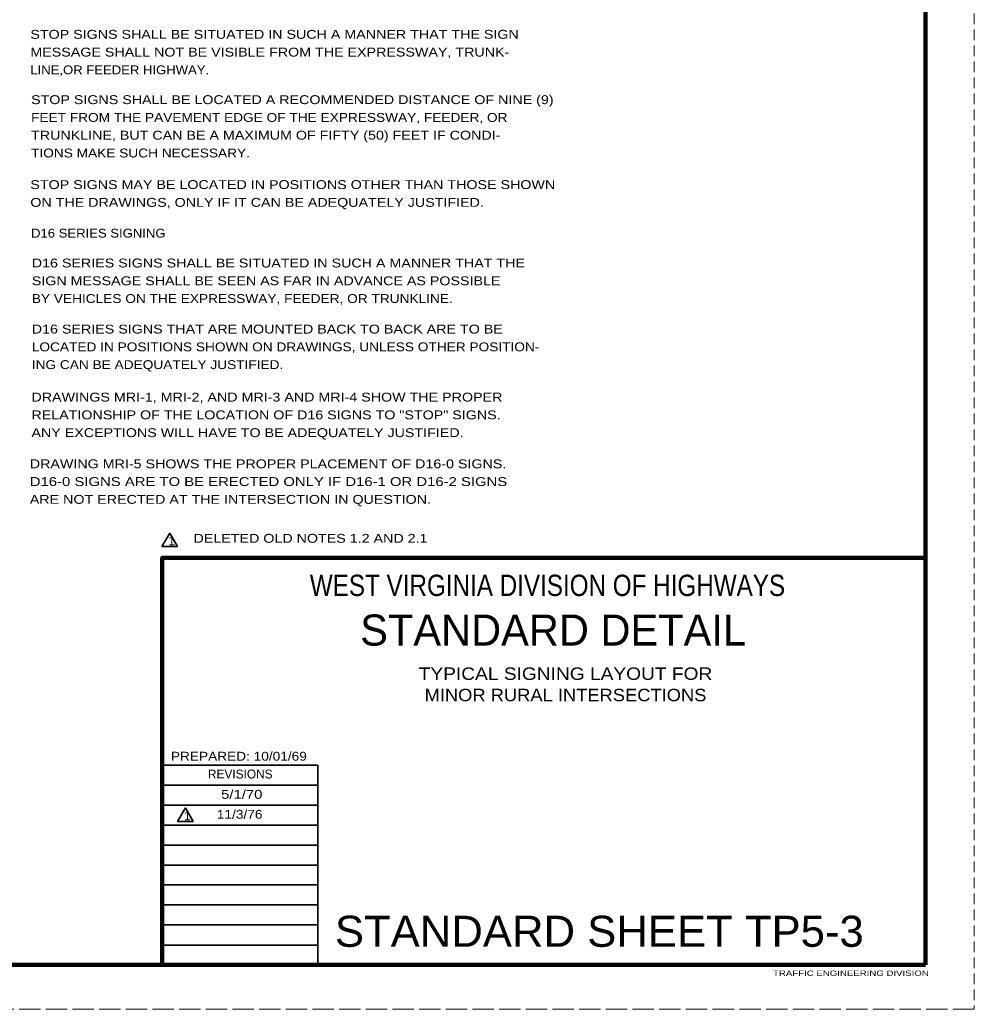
# Model space of a CAD drawing. Extents: x -106890 to -106210, y -32702 to -32262.
# Drawn here: x -106424.5 to -106209.9, y -32701.6 to -32479 of the extents above; entities that cross this region are included whole.
import ezdxf
from ezdxf.enums import TextEntityAlignment as Align

# ---------------------------------------------------------------- set-up
doc = ezdxf.new("R2010")
doc.units = 0
doc.header["$LTSCALE"] = 0.8
doc.linetypes.add('LONG_DASHED', pattern=[7.5, 6, -1.5])
doc.linetypes.add('MEDIUM_DASHED', pattern=[4.5, 3, -1.5])
doc.layers.add('1', color=7, linetype='Continuous', lineweight=53)
doc.layers.add('61', color=7, linetype='Continuous', lineweight=35)

msp = doc.modelspace()

# ---------------------------------------------------------------- linework, layer by layer
at = {"layer": '1', "linetype": 'MEDIUM_DASHED', "lineweight": 13}
msp.add_line((-106209.8684, -32261.5844), (-106209.8884, -32701.6044), dxfattribs=at)
at = {"layer": '1', "lineweight": 35}
for p, q in [((-106390.795, -32594.4704), (-106392.545, -32597.5015)), ((-106390.795, -32594.4704), (-106389.045, -32597.5015)), ((-106392.545, -32597.5015), (-106389.045, -32597.5015)), ((-106357.4884, -32651.1844), (-106392.4684, -32651.1844)), ((-106357.4884, -32655.6844), (-106392.4684, -32655.6844)), ((-106387.2767, -32656.3349), (-106389.0267, -32659.366)), ((-106387.2767, -32656.3349), (-106385.5267, -32659.366)), ((-106357.4884, -32660.1844), (-106392.4684, -32660.1844)), ((-106389.0267, -32659.366), (-106385.5267, -32659.366)), ((-106357.4884, -32664.7044), (-106392.4684, -32664.7044)), ((-106357.4884, -32669.1844), (-106392.4684, -32669.1844)), ((-106357.4884, -32673.6644), (-106392.4684, -32673.6644)), ((-106357.4884, -32678.1644), (-106392.4684, -32678.1644)), ((-106357.4884, -32682.6644), (-106392.4684, -32682.6644)), ((-106357.4884, -32687.1844), (-106392.4684, -32687.1844))]:
    msp.add_line(p, q, dxfattribs=at)
at = {"layer": '1', "lineweight": 158}
msp.add_lwpolyline([(-106392.4884, -32691.6244), (-106392.4884, -32600.0444), (-106220.8284, -32600.0444)], dxfattribs=at)
at = {"layer": '1', "lineweight": 35}
msp.add_lwpolyline([(-106357.4884, -32691.6644), (-106357.4884, -32646.7044), (-106392.4684, -32646.7044)], dxfattribs=at)
at = {"layer": '61', "lineweight": 158}
for p, q in [((-106220.8484, -32271.5844), (-106220.8284, -32691.6244)), ((-106220.8284, -32691.6244), (-106859.8884, -32691.6044))]:
    msp.add_line(p, q, dxfattribs=at)
at = {"layer": '61', "linetype": 'LONG_DASHED', "lineweight": 13}
msp.add_line((-106209.8884, -32701.6044), (-106889.9484, -32701.6244), dxfattribs=at)

# ---------------------------------------------------------------- texts
at = {"layer": '1'}
for s, height, width, p in [('STOP SIGNS SHALL BE SITUATED IN SUCH A MANNER THAT THE SIGN', 2, 1.2, (-106422.1455, -32483.2599)), ('MESSAGE SHALL NOT BE VISIBLE FROM THE EXPRESSWAY, TRUNK-', 2, 1.2, (-106422.1455, -32487.2599)), ('LINE,OR FEEDER HIGHWAY.', 2, 1.1, (-106422.1455, -32491.2599)), ('STOP SIGNS SHALL BE LOCATED A RECOMMENDED DISTANCE OF NINE (9)', 2, 1.2, (-106421.9821, -32497.9621)), ('FEET FROM THE PAVEMENT EDGE OF THE EXPRESSWAY, FEEDER, OR', 2, 1.15, (-106421.9821, -32501.9621)), ('TRUNKLINE, BUT CAN BE A MAXIMUM OF FIFTY (50) FEET IF CONDI-', 2, 1.2, (-106421.9821, -32505.9621)), ('TIONS MAKE SUCH NECESSARY.', 2, 1.15, (-106421.9821, -32509.9621)), ('STOP SIGNS MAY BE LOCATED IN POSITIONS OTHER THAN THOSE SHOWN', 2, 1.2, (-106422.1456, -32517.0751)), ('ON THE DRAWINGS, ONLY IF IT CAN BE ADEQUATELY JUSTIFIED.', 2, 1.2, (-106422.1456, -32521.0751)), ('D16 SERIES SIGNING', 2, 1.1, (-106421.9822, -32528.0002)), ('D16 SERIES SIGNS SHALL BE SITUATED IN SUCH A MANNER THAT THE', 2, 1.2, (-106421.8187, -32534.7178)), ('SIGN MESSAGE SHALL BE SEEN AS FAR IN ADVANCE AS POSSIBLE', 2, 1.2, (-106421.8187, -32538.7178)), ('BY VEHICLES ON THE EXPRESSWAY, FEEDER, OR TRUNKLINE.', 2, 1.15, (-106421.8187, -32542.7178)), ('D16 SERIES SIGNS THAT ARE MOUNTED BACK TO BACK ARE TO BE', 2, 1.2, (-106421.8188, -32549.5835)), ('LOCATED IN POSITIONS SHOWN ON DRAWINGS, UNLESS OTHER POSITION-', 2, 1.15, (-106421.8188, -32553.5835)), ('ING CAN BE ADEQUATELY JUSTIFIED.', 2, 1.15, (-106421.8188, -32557.5835)), ('DRAWINGS MRI-1, MRI-2, AND MRI-3 AND MRI-4 SHOW THE PROPER', 2, 1.2, (-106421.8965, -32564.8927)), ('RELATIONSHIP OF THE LOCATION OF D16 SIGNS TO "STOP" SIGNS.', 2, 1.2, (-106421.8965, -32568.8927)), ('ANY EXCEPTIONS WILL HAVE TO BE ADEQUATELY JUSTIFIED.', 2, 1.2, (-106421.8965, -32572.8927)), ('DRAWING MRI-5 SHOWS THE PROPER PLACEMENT OF D16-0 SIGNS.', 2, 1.2, (-106422.2672, -32579.9033)), ('D16-0 SIGNS ARE TO BE ERECTED ONLY IF D16-1 OR D16-2 SIGNS', 2, 1.25, (-106422.2672, -32583.9033)), ('ARE NOT ERECTED AT THE INTERSECTION IN QUESTION.', 2, 1.2, (-106422.2672, -32587.9033)), ('DELETED OLD NOTES 1.2 AND 2.1', 2, 1.2, (-106385.4447, -32596.6669)), ('PREPARED: 10/01/69', 1.998, 1.15, (-106390.5284, -32645.7044)), ('STANDARD SHEET TP5-3 ', 6.993, 1.05, (-106353.6484, -32687.5844)), ('TRAFFIC ENGINEERING DIVISION', 1.2, 1.35, (-106255.1084, -32694.1244))]:
    msp.add_text(s, height=height, dxfattribs=dict(at, width=width)).set_placement(p)
for s, height, p in [('1', 2, (-106390.3696, -32597.2437)), ('STANDARD DETAIL', 6.993, (-106304.5714, -32619.8044)), ('1', 2, (-106386.8514, -32659.1082))]:
    msp.add_text(s, height=height, dxfattribs=at).set_placement(p, align=Align.CENTER)
for s, height, width, p in [('WEST VIRGINIA DIVISION OF HIGHWAYS', 4.795, 0.85, (-106305.84, -32608.6444)), ('TYPICAL SIGNING LAYOUT FOR', 2.8, 1.15, (-106301.7873, -32627.5239)), ('MINOR RURAL INTERSECTIONS', 2.8, 1.1, (-106301.7873, -32632.3239)), ('5/1/70', 2, 1.25, (-106374.5962, -32654.2752)), ('11/3/76', 2, 1.15, (-106375.0691, -32658.7679))]:
    msp.add_text(s, height=height, dxfattribs=dict(at, width=width)).set_placement(p, align=Align.CENTER)
msp.add_text('REVISIONS', height=1.998, dxfattribs=at).set_placement((-106382.2084, -32649.7044))

doc.saveas('drawing.dxf')
